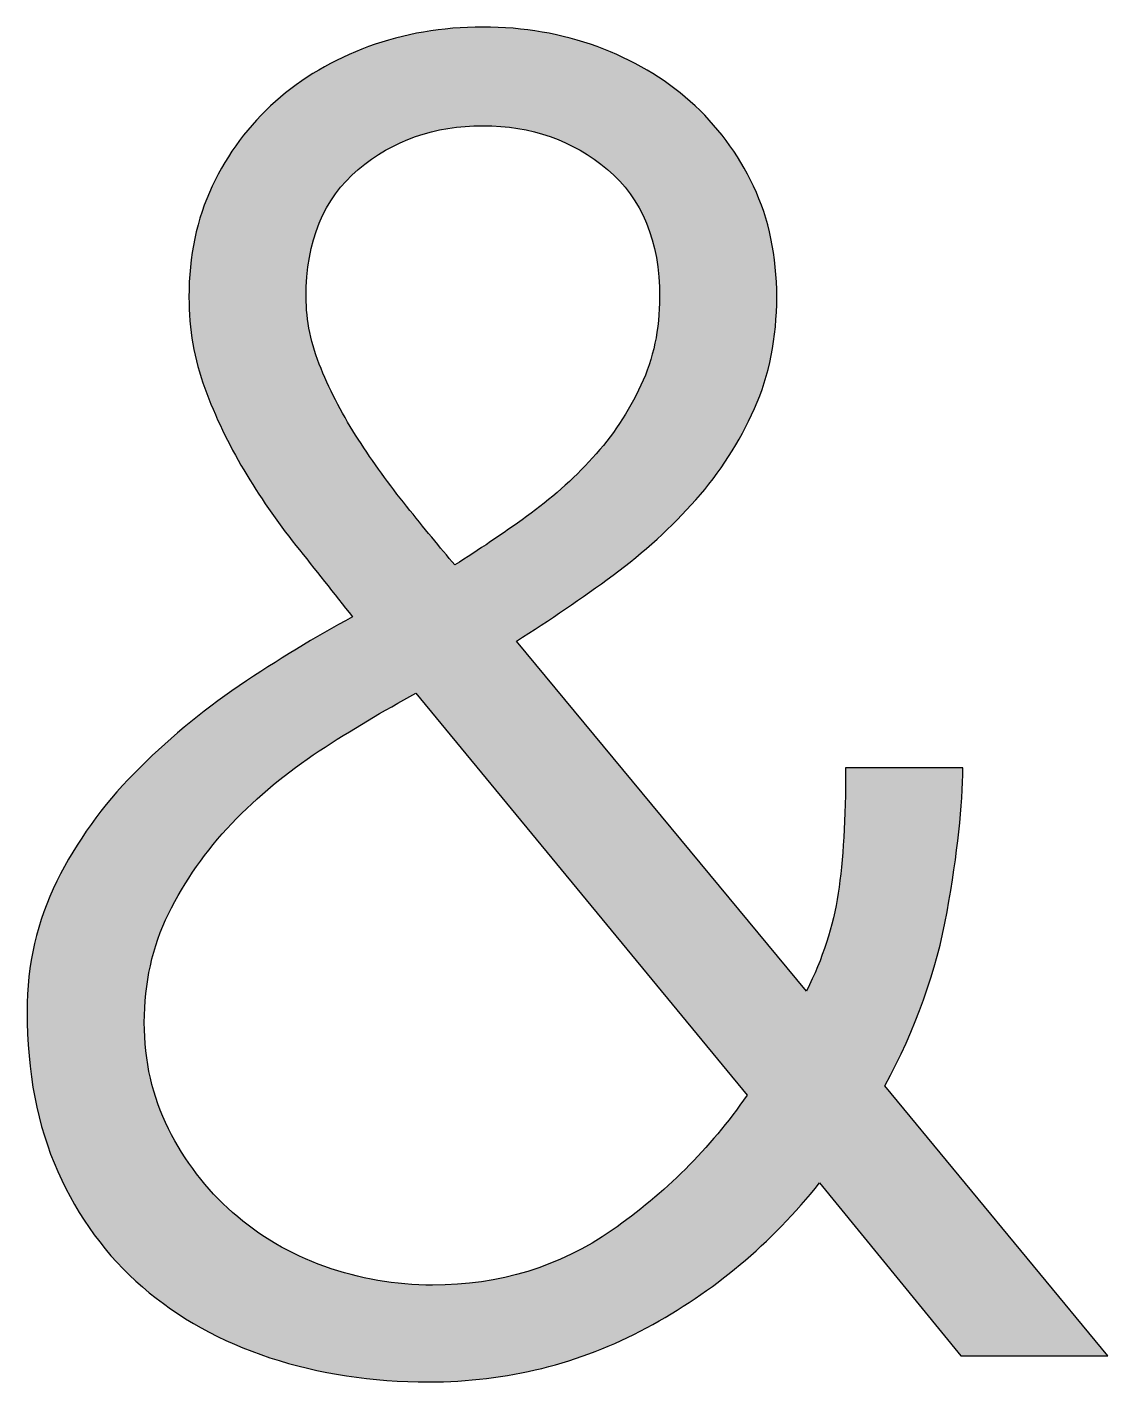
# Paper-space layout 'A2 (portrait)' of a CAD drawing. Extents: x 0 to 396, y 0 to 564.
# Drawn here: x 284.079 to 286.362, y 56.207 to 59.067 of the extents above; entities that cross this region are included whole.
import ezdxf
from ezdxf.enums import TextEntityAlignment as Align

# ---------------------------------------------------------------- set-up
doc = ezdxf.new("R2010")
doc.units = 0
doc.layers.get('0').update_dxf_attribs({"linetype": 'CONTINUOUS'})
doc.layers.get('Defpoints').update_dxf_attribs({"linetype": 'CONTINUOUS'})
doc.layers.add('JPP_Mask', color=7, linetype='CONTINUOUS')
doc.styles.add('JPP', font='arial.ttf')

# ---------------------------------------------------------------- blocks, each defined once
blk = doc.blocks.new('A2mask (portrait)')
at = {"true_color": 0x004a91}
h = blk.add_hatch(color=154, dxfattribs=at)
edge = h.paths.add_edge_path()
edge.add_spline(control_points=[(285.7251, 57.0319), (285.7251, 57.0319), (285.1122, 57.7706), (285.1122, 57.7706), (285.1828, 57.815), (285.2509, 57.8616), (285.3165, 57.91)], knot_values=[24, 24, 24, 24, 25, 25, 25, 26, 26, 26, 26], degree=3, periodic=0)
edge.add_spline(control_points=[(285.3165, 57.91), (285.3819, 57.9585), (285.4403, 58.0115), (285.4913, 58.0693)], knot_values=[23, 23, 23, 23, 24, 24, 24, 24], degree=3, periodic=0)
edge.add_spline(control_points=[(285.4913, 58.0693), (285.5424, 58.1268), (285.5836, 58.191), (285.6151, 58.2617), (285.6465, 58.3324), (285.6622, 58.4109), (285.6622, 58.4973)], knot_values=[21, 21, 21, 21, 22, 22, 22, 23, 23, 23, 23], degree=3, periodic=0)
edge.add_spline(control_points=[(285.6622, 58.4973), (285.6622, 58.584), (285.6458, 58.6618), (285.6131, 58.7313)], knot_values=[20, 20, 20, 20, 21, 21, 21, 21], degree=3, periodic=0)
edge.add_spline(control_points=[(285.6131, 58.7313), (285.5803, 58.8005), (285.5358, 58.8602), (285.4795, 58.9101)], knot_values=[19, 19, 19, 19, 20, 20, 20, 20], degree=3, periodic=0)
edge.add_spline(control_points=[(285.4795, 58.9101), (285.4232, 58.9598), (285.3577, 58.9985), (285.2831, 59.0259), (285.2084, 59.0534), (285.1279, 59.0672), (285.0414, 59.0672)], knot_values=[17, 17, 17, 17, 18, 18, 18, 19, 19, 19, 19], degree=3, periodic=0)
edge.add_spline(control_points=[(285.0414, 59.0672), (284.955, 59.0672), (284.8744, 59.0534), (284.7998, 59.0259), (284.7251, 58.9985), (284.6596, 58.9598), (284.6033, 58.9101)], knot_values=[15, 15, 15, 15, 16, 16, 16, 17, 17, 17, 17], degree=3, periodic=0)
edge.add_spline(control_points=[(284.6033, 58.9101), (284.5469, 58.8602), (284.5024, 58.8005), (284.4697, 58.7313)], knot_values=[14, 14, 14, 14, 15, 15, 15, 15], degree=3, periodic=0)
edge.add_spline(control_points=[(284.4697, 58.7313), (284.4369, 58.6618), (284.4206, 58.584), (284.4206, 58.4973)], knot_values=[13, 13, 13, 13, 14, 14, 14, 14], degree=3, periodic=0)
edge.add_spline(control_points=[(284.4206, 58.4973), (284.4206, 58.4293), (284.4317, 58.3651), (284.454, 58.3049)], knot_values=[12, 12, 12, 12, 13, 13, 13, 13], degree=3, periodic=0)
edge.add_spline(control_points=[(284.454, 58.3049), (284.4762, 58.2445), (284.5037, 58.187), (284.5365, 58.1321)], knot_values=[11, 11, 11, 11, 12, 12, 12, 12], degree=3, periodic=0)
edge.add_spline(control_points=[(284.5365, 58.1321), (284.5692, 58.0769), (284.6059, 58.0239), (284.6465, 57.9728)], knot_values=[10, 10, 10, 10, 11, 11, 11, 11], degree=3, periodic=0)
edge.add_spline(control_points=[(284.6465, 57.9728), (284.6871, 57.9217), (284.7271, 57.8713), (284.7663, 57.8217)], knot_values=[9, 9, 9, 9, 10, 10, 10, 10], degree=3, periodic=0)
edge.add_spline(control_points=[(284.7663, 57.8217), (284.6878, 57.7797), (284.6078, 57.7312), (284.5266, 57.6763)], knot_values=[8, 8, 8, 8, 9, 9, 9, 9], degree=3, periodic=0)
edge.add_spline(control_points=[(284.5266, 57.6763), (284.4455, 57.6211), (284.3715, 57.5595), (284.3047, 57.4915), (284.2379, 57.4235), (284.1835, 57.3475), (284.1416, 57.2637)], knot_values=[6, 6, 6, 6, 7, 7, 7, 8, 8, 8, 8], degree=3, periodic=0)
edge.add_spline(control_points=[(284.1416, 57.2637), (284.0997, 57.1797), (284.0787, 57.088), (284.0787, 56.9887)], knot_values=[5, 5, 5, 5, 6, 6, 6, 6], degree=3, periodic=0)
edge.add_spline(control_points=[(284.0787, 56.9887), (284.0787, 56.8603), (284.1004, 56.7476), (284.1436, 56.6506), (284.1868, 56.5537), (284.2464, 56.4725), (284.3223, 56.4071)], knot_values=[3, 3, 3, 3, 4, 4, 4, 5, 5, 5, 5], degree=3, periodic=0)
edge.add_spline(control_points=[(284.3223, 56.4071), (284.3983, 56.3415), (284.488, 56.2918), (284.5915, 56.2577)], knot_values=[2, 2, 2, 2, 3, 3, 3, 3], degree=3, periodic=0)
edge.add_spline(control_points=[(284.5915, 56.2577), (284.695, 56.2238), (284.8069, 56.2066), (284.9274, 56.2066)], knot_values=[1, 1, 1, 1, 2, 2, 2, 2], degree=3, periodic=0)
edge.add_spline(control_points=[(284.9274, 56.2066), (285.0925, 56.2066), (285.2457, 56.2448), (285.3872, 56.3207)], knot_values=[0, 0, 0, 0, 1, 1, 1, 1], degree=3, periodic=0)
edge.add_spline(control_points=[(285.3872, 56.3207), (285.5287, 56.3966), (285.6505, 56.4988), (285.7526, 56.627)], knot_values=[34, 34, 34, 34, 35, 35, 35, 35], degree=3, periodic=0)
edge.add_spline(control_points=[(285.7526, 56.627), (285.7526, 56.627), (286.0513, 56.2617), (286.0513, 56.2617), (286.0513, 56.2617), (286.1289, 56.2617), (286.2065, 56.2617)], knot_values=[32.5, 32.5, 32.5, 32.5, 33.5, 33.5, 33.5, 34, 34, 34, 34], degree=3, periodic=0)
edge.add_spline(control_points=[(286.2065, 56.2617), (286.2841, 56.2617), (286.3616, 56.2617), (286.3616, 56.2617), (286.3616, 56.2617), (286.2438, 56.4041), (286.1259, 56.5465)], knot_values=[31.5, 31.5, 31.5, 31.5, 32, 32, 32, 32.5, 32.5, 32.5, 32.5], degree=3, periodic=0)
edge.add_spline(control_points=[(286.1259, 56.5465), (286.008, 56.689), (285.8901, 56.8314), (285.8901, 56.8314), (285.9556, 56.9519), (285.9995, 57.0744), (286.0218, 57.1988)], knot_values=[30, 30, 30, 30, 30.5, 30.5, 30.5, 31.5, 31.5, 31.5, 31.5], degree=3, periodic=0)
edge.add_spline(control_points=[(286.0218, 57.1988), (286.044, 57.3232), (286.0552, 57.4247), (286.0552, 57.5034)], knot_values=[29, 29, 29, 29, 30, 30, 30, 30], degree=3, periodic=0)
edge.add_spline(control_points=[(286.0552, 57.5034), (286.0552, 57.5034), (285.8076, 57.5034), (285.8076, 57.5034), (285.8076, 57.396), (285.8023, 57.3074), (285.7919, 57.2382)], knot_values=[27, 27, 27, 27, 28, 28, 28, 29, 29, 29, 29], degree=3, periodic=0)
edge.add_spline(control_points=[(285.7919, 57.2382), (285.7814, 57.1687), (285.7591, 57.1), (285.7251, 57.0319)], knot_values=[26, 26, 26, 26, 27, 27, 27, 27], degree=3, periodic=0)
edge = h.paths.add_edge_path(flags=16)
edge.add_spline(control_points=[(284.9, 57.6605), (284.9, 57.6605), (285.5994, 56.8118), (285.5994, 56.8118), (285.5208, 56.6991), (285.4258, 56.6041), (285.3145, 56.527)], knot_values=[8, 8, 8, 8, 9, 9, 9, 10, 10, 10, 10], degree=3, periodic=0)
edge.add_spline(control_points=[(285.3145, 56.527), (285.2031, 56.4496), (285.0768, 56.4109), (284.9353, 56.4109)], knot_values=[7, 7, 7, 7, 8, 8, 8, 8], degree=3, periodic=0)
edge.add_spline(control_points=[(284.9353, 56.4109), (284.8567, 56.4109), (284.7807, 56.4241), (284.7074, 56.4503)], knot_values=[6, 6, 6, 6, 7, 7, 7, 7], degree=3, periodic=0)
edge.add_spline(control_points=[(284.7074, 56.4503), (284.6341, 56.4764), (284.5692, 56.5143), (284.5129, 56.5642)], knot_values=[5, 5, 5, 5, 6, 6, 6, 6], degree=3, periodic=0)
edge.add_spline(control_points=[(284.5129, 56.5642), (284.4566, 56.6139), (284.4114, 56.6728), (284.3774, 56.7411)], knot_values=[4, 4, 4, 4, 5, 5, 5, 5], degree=3, periodic=0)
edge.add_spline(control_points=[(284.3774, 56.7411), (284.3433, 56.8092), (284.3263, 56.8839), (284.3263, 56.9651)], knot_values=[3, 3, 3, 3, 4, 4, 4, 4], degree=3, periodic=0)
edge.add_spline(control_points=[(284.3263, 56.9651), (284.3263, 57.0489), (284.3433, 57.1255), (284.3774, 57.195)], knot_values=[2, 2, 2, 2, 3, 3, 3, 3], degree=3, periodic=0)
edge.add_spline(control_points=[(284.3774, 57.195), (284.4114, 57.2642), (284.4559, 57.3277), (284.5109, 57.3855)], knot_values=[1, 1, 1, 1, 2, 2, 2, 2], degree=3, periodic=0)
edge.add_spline(control_points=[(284.5109, 57.3855), (284.566, 57.443), (284.6275, 57.4941), (284.6956, 57.5388)], knot_values=[0, 0, 0, 0, 1, 1, 1, 1], degree=3, periodic=0)
edge.add_spline(control_points=[(284.6956, 57.5388), (284.7637, 57.5832), (284.8318, 57.6238), (284.9, 57.6605)], knot_values=[10, 10, 10, 10, 11, 11, 11, 11], degree=3, periodic=0)
edge = h.paths.add_edge_path(flags=16)
edge.add_spline(control_points=[(284.9825, 57.9315), (284.951, 57.9683), (284.9169, 58.0096), (284.8803, 58.0554)], knot_values=[4, 4, 4, 4, 5, 5, 5, 5], degree=3, periodic=0)
edge.add_spline(control_points=[(284.8803, 58.0554), (284.8436, 58.1013), (284.8096, 58.1483), (284.7782, 58.1968)], knot_values=[3, 3, 3, 3, 4, 4, 4, 4], degree=3, periodic=0)
edge.add_spline(control_points=[(284.7782, 58.1968), (284.7467, 58.2452), (284.7205, 58.2951), (284.6996, 58.3462)], knot_values=[2, 2, 2, 2, 3, 3, 3, 3], degree=3, periodic=0)
edge.add_spline(control_points=[(284.6996, 58.3462), (284.6785, 58.3973), (284.6681, 58.4477), (284.6681, 58.4973)], knot_values=[1, 1, 1, 1, 2, 2, 2, 2], degree=3, periodic=0)
edge.add_spline(control_points=[(284.6681, 58.4973), (284.6681, 58.6153), (284.7048, 58.705), (284.7782, 58.7666)], knot_values=[0, 0, 0, 0, 1, 1, 1, 1], degree=3, periodic=0)
edge.add_spline(control_points=[(284.7782, 58.7666), (284.8515, 58.8282), (284.9393, 58.859), (285.0414, 58.859)], knot_values=[11, 11, 11, 11, 12, 12, 12, 12], degree=3, periodic=0)
edge.add_spline(control_points=[(285.0414, 58.859), (285.1436, 58.859), (285.2313, 58.8282), (285.3047, 58.7666), (285.378, 58.705), (285.4147, 58.6153), (285.4147, 58.4973)], knot_values=[9, 9, 9, 9, 10, 10, 10, 11, 11, 11, 11], degree=3, periodic=0)
edge.add_spline(control_points=[(285.4147, 58.4973), (285.4147, 58.4293), (285.4016, 58.3672), (285.3754, 58.3109), (285.3492, 58.2545), (285.3151, 58.2034), (285.2733, 58.1576)], knot_values=[7, 7, 7, 7, 8, 8, 8, 9, 9, 9, 9], degree=3, periodic=0)
edge.add_spline(control_points=[(285.2733, 58.1576), (285.2313, 58.1118), (285.1848, 58.0705), (285.1338, 58.0337)], knot_values=[6, 6, 6, 6, 7, 7, 7, 7], degree=3, periodic=0)
edge.add_spline(control_points=[(285.1338, 58.0337), (285.0827, 57.9972), (285.0322, 57.963), (284.9825, 57.9315)], knot_values=[5, 5, 5, 5, 6, 6, 6, 6], degree=3, periodic=0)
at = {"layer": 'Defpoints', "color": 154, "true_color": 0x004a91}
for points, knots in [([(285.3872, 56.3207), (285.2457, 56.2448), (285.0925, 56.2066), (284.9274, 56.2066), (284.8069, 56.2066), (284.695, 56.2238), (284.5915, 56.2577), (284.488, 56.2918), (284.3983, 56.3415), (284.3223, 56.4071), (284.2464, 56.4725), (284.1868, 56.5537), (284.1436, 56.6506), (284.1004, 56.7476), (284.0787, 56.8603), (284.0787, 56.9887), (284.0787, 57.088), (284.0997, 57.1797), (284.1416, 57.2637), (284.1835, 57.3475), (284.2379, 57.4235), (284.3047, 57.4915), (284.3715, 57.5595), (284.4455, 57.6211), (284.5266, 57.6763), (284.6078, 57.7312), (284.6878, 57.7797), (284.7663, 57.8217), (284.7271, 57.8713), (284.6871, 57.9217), (284.6465, 57.9728), (284.6059, 58.0239), (284.5692, 58.0769), (284.5365, 58.1321), (284.5037, 58.187), (284.4762, 58.2445), (284.454, 58.3049), (284.4317, 58.3651), (284.4206, 58.4293), (284.4206, 58.4973), (284.4206, 58.584), (284.4369, 58.6618), (284.4697, 58.7313), (284.5024, 58.8005), (284.5469, 58.8602), (284.6033, 58.9101), (284.6596, 58.9598), (284.7251, 58.9985), (284.7998, 59.0259), (284.8744, 59.0534), (284.955, 59.0672), (285.0414, 59.0672), (285.1279, 59.0672), (285.2084, 59.0534), (285.2831, 59.0259), (285.3577, 58.9985), (285.4232, 58.9598), (285.4795, 58.9101), (285.5358, 58.8602), (285.5803, 58.8005), (285.6131, 58.7313), (285.6458, 58.6618), (285.6622, 58.584), (285.6622, 58.4973), (285.6622, 58.4109), (285.6465, 58.3324), (285.6151, 58.2617), (285.5836, 58.191), (285.5424, 58.1268), (285.4913, 58.0693), (285.4403, 58.0115), (285.3819, 57.9585), (285.3165, 57.91), (285.2509, 57.8616), (285.1828, 57.815), (285.1122, 57.7706), (285.1122, 57.7706), (285.7251, 57.0319), (285.7251, 57.0319), (285.7591, 57.1), (285.7814, 57.1687), (285.7919, 57.2382), (285.8023, 57.3074), (285.8076, 57.396), (285.8076, 57.5034), (285.8076, 57.5034), (286.0552, 57.5034), (286.0552, 57.5034), (286.0552, 57.4247), (286.044, 57.3232), (286.0218, 57.1988), (285.9995, 57.0744), (285.9556, 56.9519), (285.8901, 56.8314), (285.8901, 56.8314), (286.3616, 56.2617), (286.3616, 56.2617), (286.3616, 56.2617), (286.0513, 56.2617), (286.0513, 56.2617), (286.0513, 56.2617), (285.7526, 56.627), (285.7526, 56.627), (285.6505, 56.4988), (285.5287, 56.3966), (285.3872, 56.3207)], [0, 0, 0, 0, 1, 1, 1, 2, 2, 2, 3, 3, 3, 4, 4, 4, 5, 5, 5, 6, 6, 6, 7, 7, 7, 8, 8, 8, 9, 9, 9, 10, 10, 10, 11, 11, 11, 12, 12, 12, 13, 13, 13, 14, 14, 14, 15, 15, 15, 16, 16, 16, 17, 17, 17, 18, 18, 18, 19, 19, 19, 20, 20, 20, 21, 21, 21, 22, 22, 22, 23, 23, 23, 24, 24, 24, 25, 25, 25, 26, 26, 26, 27, 27, 27, 28, 28, 28, 29, 29, 29, 30, 30, 30, 31, 31, 31, 32, 32, 32, 33, 33, 33, 34, 34, 34, 35, 35, 35, 35]), ([(284.7782, 58.7666), (284.7048, 58.705), (284.6681, 58.6153), (284.6681, 58.4973), (284.6681, 58.4477), (284.6785, 58.3973), (284.6996, 58.3462), (284.7205, 58.2951), (284.7467, 58.2452), (284.7782, 58.1968), (284.8096, 58.1483), (284.8436, 58.1013), (284.8803, 58.0554), (284.9169, 58.0096), (284.951, 57.9683), (284.9825, 57.9315), (285.0322, 57.963), (285.0827, 57.9972), (285.1338, 58.0337), (285.1848, 58.0705), (285.2313, 58.1118), (285.2733, 58.1576), (285.3151, 58.2034), (285.3492, 58.2545), (285.3754, 58.3109), (285.4016, 58.3672), (285.4147, 58.4293), (285.4147, 58.4973), (285.4147, 58.6153), (285.378, 58.705), (285.3047, 58.7666), (285.2313, 58.8282), (285.1436, 58.859), (285.0414, 58.859), (284.9393, 58.859), (284.8515, 58.8282), (284.7782, 58.7666)], [0, 0, 0, 0, 1, 1, 1, 2, 2, 2, 3, 3, 3, 4, 4, 4, 5, 5, 5, 6, 6, 6, 7, 7, 7, 8, 8, 8, 9, 9, 9, 10, 10, 10, 11, 11, 11, 12, 12, 12, 12]), ([(284.6956, 57.5388), (284.6275, 57.4941), (284.566, 57.443), (284.5109, 57.3855), (284.4559, 57.3277), (284.4114, 57.2642), (284.3774, 57.195), (284.3433, 57.1255), (284.3263, 57.0489), (284.3263, 56.9651), (284.3263, 56.8839), (284.3433, 56.8092), (284.3774, 56.7411), (284.4114, 56.6728), (284.4566, 56.6139), (284.5129, 56.5642), (284.5692, 56.5143), (284.6341, 56.4764), (284.7074, 56.4503), (284.7807, 56.4241), (284.8567, 56.4109), (284.9353, 56.4109), (285.0768, 56.4109), (285.2031, 56.4496), (285.3145, 56.527), (285.4258, 56.6041), (285.5208, 56.6991), (285.5994, 56.8118), (285.5994, 56.8118), (284.9, 57.6605), (284.9, 57.6605), (284.8318, 57.6238), (284.7637, 57.5832), (284.6956, 57.5388)], [0, 0, 0, 0, 1, 1, 1, 2, 2, 2, 3, 3, 3, 4, 4, 4, 5, 5, 5, 6, 6, 6, 7, 7, 7, 8, 8, 8, 9, 9, 9, 10, 10, 10, 11, 11, 11, 11])]:
    blk.add_open_spline(points, degree=3, knots=knots, dxfattribs=at)
at = {"color": 7, "style": 'JPP'}
for tag, p in [('Client', (348.6, 80.5)), ('Project1', (348.6, 63)), ('Project2', (348.6, 57.75)), ('Project3', (348.6, 52.5)), ('Title1', (348.6, 40.25)), ('Title2', (348.6, 35)), ('Title3', (348.6, 29.75)), ('Status', (273, 5.25))]:
    blk.add_attdef(tag, text='', height=2.5, dxfattribs=at).set_placement(p, align=Align.MIDDLE_LEFT)
at = {"color": 2, "style": 'JPP'}
for tag, p in [('Scale', (292.25, 17.5)), ('Checked', (355.25, 17.5)), ('Drawn', (323.75, 17.5)), ('Date', (386.75, 17.5))]:
    blk.add_attdef(tag, text='', height=1.4, dxfattribs=at).set_placement(p, align=Align.MIDDLE_CENTER)
at = {"color": 6, "style": 'JPP'}
for tag, p in [('Ref', (336, 5.25)), ('DrgNo.', (365.4, 5.25))]:
    blk.add_attdef(tag, text='', height=2.8, dxfattribs=at).set_placement(p, align=Align.MIDDLE_LEFT)
blk.add_attdef('Rev', text='', height=2.8, dxfattribs=at).set_placement((389.3923, 5.25), align=Align.MIDDLE_CENTER)

psp = doc.layouts.new('A2 (portrait)')

# ---------------------------------------------------------------- block references
at = {"layer": 'JPP_Mask'}
psp.add_blockref('A2mask (portrait)', (0, 0), dxfattribs=at)

doc.saveas('drawing.dxf')
